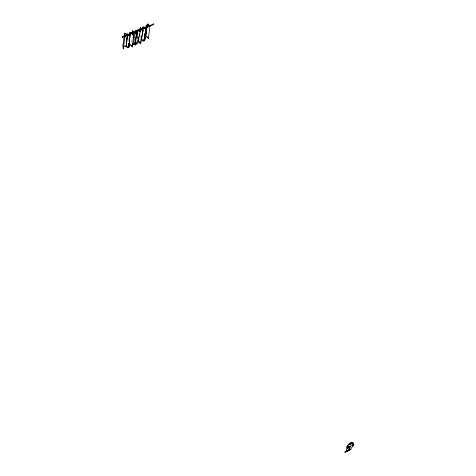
<?xml version="1.0" encoding="UTF-8"?>
<svg xmlns="http://www.w3.org/2000/svg" width="476" height="476" viewBox="0 0 476 476"><rect width="100%" height="100%" fill="white"/><g stroke="black" fill="none" stroke-linecap="round" stroke-linejoin="round"><path stroke-width="0.36" stroke-dasharray="2.38 1.78" d="M137.326 41.799L137.374 39.621M131.822 42.061L132.084 37.634M140.111 40.597L140.646 37.765M140.783 37.057L141.318 34.224M137.207 41.906L137.51 40.478"/><path stroke-width="0.71" d="M146.09 27.864C146.305 25.579 145.585 28.149 146.334 27.787L146.245 26.4L147.143 26.823L147.209 25.038L147.655 24.365L148.048 24.211L149.149 25.365M124.766 36.426C124.777 34.605 125.075 37.818 124.706 36.456M123.153 47.88L123.332 48.861L124.968 36.664L124.51 33.487L125.712 33.481L127.104 34.671L127.407 33.76L129.377 35.272L129.853 34.766L129.781 33.617L129.264 42.37M123.332 48.861L122.909 46.089L124.51 33.487M143.163 28.001C142.431 30.226 142.134 28.453 143.02 27.007L143.657 26.757L145.311 28.786L145.775 28.965L146.209 28.411L146.144 27.864L143.984 41.168L143.205 41.174L142.276 39.936M142.598 31.642L143.169 28.054M137.386 38.895L137.546 31.624L135.523 30.47L135.91 32.951L135.511 33.046L134.815 32.16L134.196 32.41C130.204 26.888 135 37.098 133.048 37.991M132.715 33.04L132.899 33.493L132.631 32.654M122.403 37.241L122.362 36.777L153.314 24.133L153.361 24.597M153.254 24.092L153.516 24.609L153.242 23.973M138.326 40.948L140.015 43.411L140.587 43.613L140.712 43.274M144.424 38.61L145.293 39.103L147.084 26.4L147.126 26.918M132.477 43.054L133.78 44.595L134.47 44.31L135.19 45.19L135.708 44.69L136.154 32.981L135.666 31.035L137.546 31.624M134.286 43.899L135.005 44.774L135.446 44.667L135.648 39.538M133.845 44.566L134.44 32.796M142.943 28.346L142.425 28.328L143.103 30.892L140.706 43.399M132.655 32.541L132.739 31.065L134.381 32.82L135 32.57L135.69 33.457L136.154 32.981M352.841 445.173C354.697 444.792 351.794 445.738 352.508 443.953M127.467 35.432C125.866 35.551 128.008 33.879 127.467 35.432L126.211 46.969L123.576 45.874M132.572 45.393L132.715 43.173M126.211 46.969L126.158 46.22L127.925 47.552L128.71 47.612L128.8 44.988L129.502 44.696C130.882 45.137 131.477 45.726 132.584 47.029L133.583 34.665L132.739 31.065M128.8 44.988L128.925 43.53M129.216 40.103L129.395 38.009M129.633 35.224L129.758 33.826M128.74 45.535L128.925 43.387M129.234 39.806L129.359 38.372M128.758 45.464L128.948 43.31M129.204 40.442L129.401 38.288M128.77 46.148L129.026 43.28M129.216 41.126L129.472 38.258M128.877 46.594L129.133 43.78M128.954 46.565L130.037 34.593L129.835 33.034L130.466 32.773C131.822 32.57 132.834 35.997 133.583 34.665M145.109 38.693L145.073 37.771M145.293 39.103L145.257 38.181M128.752 46.737L129.073 43.215M129.204 41.811L129.531 38.288M129.722 36.17L129.65 32.624L130.281 32.362C131.56 32.148 132.709 35.468 133.286 34.296M128.931 47.154L130.037 34.593M126.128 46.351L127.395 34.623M125.075 46.089L126.027 46.559L126.188 45.107M126.342 43.661L126.658 40.763M126.818 39.312L127.134 36.414M146.572 36.271L148.369 38.485L149.94 26.317L149.345 25.508M122.213 36.712L122.54 37.259L153.51 24.615M140.283 29.911C140.14 27.894 140.593 31.327 140.289 29.768M347.23 448.184L347.635 448.261M347.343 448.327L346.956 446.774M347.748 447.993L347.415 448.118M347.242 448.017C346.004 448.85 346.98 450.528 346.201 451.034C347.099 453.515 351.722 442.15 349.812 448.368C345.981 451.754 354.305 448.047 349.122 449.915M352.651 445.578L352.198 446.072M147.542 37.544L146.388 36.414L145.436 37.283L146.667 28.756L145.9 33.85M145.436 37.283L146.685 28.637M146.894 27.197L147.209 25.038M145.364 37.461L145.686 35.295M145.424 36.616L145.632 35.23M145.84 33.844L146.156 31.761M146.37 30.375L146.578 28.988M144.454 37.544L144.674 36.152M144.894 34.754L145.115 33.362M145.882 28.483L146.108 27.084M144.157 40.204L146.334 27.787M144.258 38.889L144.026 40.341L144.061 39.056M144.496 37.437L144.734 35.986M144.966 34.534L145.204 33.082M145.436 31.63L145.674 30.172M144.204 40.752L146.209 28.411M141.556 37.259L141.812 35.855M140.658 42.293L140.926 40.906M141.188 39.514L141.854 36.039M142.122 34.653L142.788 31.178M348.093 445.554C347.73 447.244 349.063 447.94 347.653 447.958M140.057 29.203L140.343 27.81L142.473 30.88L143.103 30.892M137.237 43.03L137.921 42.751L140.474 30.184M138.671 30.857L138.51 30.155L138.064 30.089L137.499 31.47L138.04 30.274L138.665 30.851M138.278 39.514L138.873 36.67M139.176 35.242L139.474 33.82M348.301 450.469L344.838 452.17L348.337 450.492L345.374 451.944M134.482 44.25L134.976 42.126M135.957 37.884L137.689 30.482L138.29 29.815L139.42 31.493L140.099 31.505L139.908 30.41L140.527 30.161L140.343 27.81M135.357 40.746L136.862 34.266M137.29 32.433L137.618 31.035M127.288 34.665L126.89 34.796M353.704 443.62L353.531 445.227L353.103 445.613M348.129 446.434L348.17 445.958M132.923 33.493L132.84 32.564M130.037 35.176L129.853 35.623L129.127 35.539L127.461 34.165L127.288 35.081L125.081 33.731L124.694 33.903L124.801 35.456M141.574 29.804C141.426 28.262 140.384 28.798 141.634 29.768M352.68 443.358L352.674 444.703L353.739 444.185M132.048 33.814C128.621 33.326 134.107 33.695 130.852 33.177M351.734 443.269L350.276 444.4L349.152 444.411M146.525 26.626C147.715 26.549 145.525 26.757 147.072 27.34M133.667 32.059L134.19 32.874M351.163 443.525C354.834 441.133 348.462 442.787 348.694 444.685M351.925 443.198L350.259 444.471A5.337 1.172 -26.4 0 1 349.027 444.667L352.27 442.252M140.527 42.989L139.95 42.947L138.712 41.007M353.567 443.858L353.263 442.787L351.187 443.477M353.293 445.399L350.55 449.267M143.115 28.84L142.598 29.333M346.921 447.077L348.069 446.553M353.008 445.548L352.3 446.054M346.95 447.232L348.01 446.714M349.283 450.171L350.83 449.398M352.77 445.274L352.49 445.863M140.961 39.865L141.664 39.579L142.461 40.347M127.294 34.968L126.913 34.986M346.195 451.266L344.987 452.027M352.621 444.554L353.793 444.031M348.944 444.53L347.272 445.595L347.081 446.785M350.872 449.427L350.443 449.606M143.8 40.758L142.562 40.365M352.853 444.959L347.95 447.321M349.771 449.933L349.289 450.123M122.963 45.648L123.391 45.464M144.692 27.971L145.84 28.399L146.061 25.99L146.959 26.412L147.024 24.627L147.863 23.8L149.94 26.317M140.325 29.917L139.67 30.523M133.661 44.155L133.113 43.53M351.02 443.424L351.389 443.299M142.574 28.518L142.574 29.256M149.137 25.656L149.779 26.454L149.089 25.805M133.696 32.017L134.172 32.582L134.898 32.588M147.12 26.965L146.453 26.662M137.397 44.137L136.66 44.149L135.493 42.483M135.446 42.614L136.267 42.739M132.399 46.618L130.644 44.613M149.107 25.579L149.75 26.454L149.202 25.859M153.218 24.038L153.433 24.341M141.479 39.169L141.937 39.508M131.947 33.832L131.65 33.475M127.77 34.76C127.449 33.701 129.103 36.105 127.937 34.992M147.756 37.681L148.369 38.485M126.36 45.904L127.741 47.142M136.82 43.953L135.839 42.483M144.597 27.953L143.52 27.138L142.639 28.768M128.056 34.938C129.341 36.039 127.86 33.85 127.925 34.7M122.391 36.753L122.552 37.235M153.314 24.181L153.433 24.568M135.345 43.423L135.708 44.69M122.451 37.098L122.356 36.854M140.283 30.238L140.182 29.923M124.968 36.664L124.771 35.694M132.637 45.892L132.828 46.499M137.838 42.394L137.921 42.751M137.433 31.517L137.969 29.322L139.563 31.303L139.914 31.095L139.724 30L140.343 29.744C139.26 24.002 141.818 31.011 142.919 30.357M144.246 39.466L144.371 40.115M140.289 29.94L140.146 29.238L140.146 29.702M125.944 45.94L126.027 46.559M135.428 44.119L135.446 44.667M135.684 32.267L135.362 31.339L135.684 32.267M137.308 31.446L136.291 30.988L137.296 31.553L137.504 30.309L137.308 31.446M129.615 33.713L129.758 34.784L129.627 33.677M135.642 31.249L135.815 32.308L135.779 31.351L137.118 31.749L136.57 31.214L135.642 31.249M147.078 25.912L146.87 27.334L147.078 25.912M138.938 30.851L138.456 29.923L138.938 30.851M144.692 28.5L144.044 27.638L144.692 28.5"/></g></svg>
